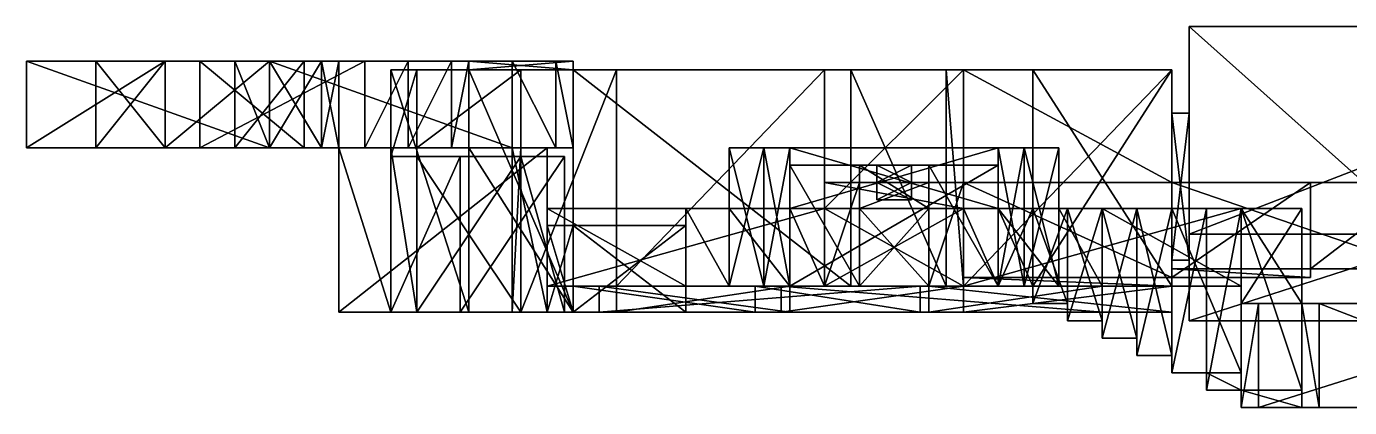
# Model space of a CAD drawing. Extents: x -3808 to 768, y -136 to 264.
# Drawn here: x -3808 to -2588, y -136 to 216 of the extents above; entities that cross this region are included whole.
import ezdxf

# ---------------------------------------------------------------- set-up
doc = ezdxf.new("R2010")
doc.units = 0

msp = doc.modelspace()

# ---------------------------------------------------------------- linework, layer by layer
for points in [[(-2736, 216, -3648), (-2736, 216, -3360), (-2736, -56, -3360)], [(-2736, -56, -3648), (-2736, 216, -3648), (-2736, -56, -3360)], [(-2240, 216, -3648), (-2736, 216, -3648), (-2736, 24, -3648)], [(-2240, 24, -3648), (-2240, 216, -3648), (-2736, 24, -3648)], [(-2736, 216, -3112), (-2432, 216, -3112), (-2432, -56, -3112)], [(-2736, -56, -3112), (-2736, 216, -3112), (-2432, -56, -3112)], [(-2736, 216, -3360), (-2736, 216, -3112), (-2736, 136, -3112)], [(-2736, 136, -3360), (-2736, 216, -3360), (-2736, 136, -3112)], [(-2432, 216, -3112), (-2736, 216, -3112), (-2736, 216, -3648)], [(-2272, 216, -3008), (-2432, 216, -3112), (-2736, 216, -3648)], [(-2240, 216, -3648), (-2272, 216, -3008), (-2736, 216, -3648)], [(-3680, 184, -3392), (-3808, 184, -3264), (-3808, 104, -3264)], [(-3680, 104, -3392), (-3680, 184, -3392), (-3808, 104, -3264)], [(-3808, 184, -3264), (-3584, 184, -2880), (-3584, 104, -2880)], [(-3808, 104, -3264), (-3808, 184, -3264), (-3584, 104, -2880)], [(-3648, 184, -3264), (-3808, 184, -3264), (-3680, 184, -3392)], [(-3584, 184, -2880), (-3808, 184, -3264), (-3648, 184, -3264)], [(-3680, 184, -3904), (-3744, 184, -3808), (-3744, 104, -3808)], [(-3680, 104, -3904), (-3680, 184, -3904), (-3744, 104, -3808)], [(-3744, 184, -3808), (-3680, 184, -3552), (-3680, 104, -3552)], [(-3744, 104, -3808), (-3744, 184, -3808), (-3680, 104, -3552)], [(-3680, 184, -3552), (-3744, 184, -3808), (-3680, 184, -3904)], [(-3584, 184, -3904), (-3680, 184, -3904), (-3680, 104, -3904)], [(-3584, 104, -3904), (-3584, 184, -3904), (-3680, 104, -3904)], [(-3680, 184, -3552), (-3680, 184, -3392), (-3680, 104, -3392)], [(-3680, 104, -3552), (-3680, 184, -3552), (-3680, 104, -3392)], [(-3648, 184, -3264), (-3680, 184, -3392), (-3680, 184, -3904)], [(-3616, 184, -3776), (-3648, 184, -3264), (-3680, 184, -3904)], [(-3584, 184, -3904), (-3616, 184, -3776), (-3680, 184, -3904)], [(-3648, 184, -3264), (-3552, 184, -3392), (-3552, 104, -3392)], [(-3648, 104, -3264), (-3648, 184, -3264), (-3552, 104, -3392)], [(-3496, 184, -3032), (-3648, 184, -3264), (-3648, 104, -3264)], [(-3496, 104, -3032), (-3496, 184, -3032), (-3648, 104, -3264)], [(-3552, 184, -3552), (-3648, 184, -3264), (-3616, 184, -3776)], [(-3552, 184, -3392), (-3648, 184, -3264), (-3552, 184, -3552)], [(-3496, 184, -3032), (-3584, 184, -2880), (-3648, 184, -3264)], [(-3616, 184, -3776), (-3584, 184, -3840), (-3584, 104, -3840)], [(-3616, 104, -3776), (-3616, 184, -3776), (-3584, 104, -3840)], [(-3552, 184, -3552), (-3616, 184, -3776), (-3616, 104, -3776)], [(-3552, 104, -3552), (-3552, 184, -3552), (-3616, 104, -3776)], [(-3584, 184, -3840), (-3616, 184, -3776), (-3584, 184, -3904)], [(-3584, 184, -2880), (-3360, 184, -2880), (-3360, 104, -2880)], [(-3584, 104, -2880), (-3584, 184, -2880), (-3360, 104, -2880)], [(-3584, 184, -3840), (-3536, 184, -3840), (-3536, 104, -3840)], [(-3584, 104, -3840), (-3584, 184, -3840), (-3536, 104, -3840)], [(-3536, 184, -3904), (-3584, 184, -3904), (-3584, 104, -3904)], [(-3536, 104, -3904), (-3536, 184, -3904), (-3584, 104, -3904)], [(-3456, 184, -3032), (-3584, 184, -2880), (-3496, 184, -3032)], [(-3360, 184, -2880), (-3584, 184, -2880), (-3456, 184, -3032)], [(-3536, 184, -3904), (-3584, 184, -3840), (-3584, 184, -3904)], [(-3536, 184, -3840), (-3584, 184, -3840), (-3536, 184, -3904)], [(-3552, 184, -3392), (-3552, 184, -3552), (-3552, 104, -3552)], [(-3552, 104, -3392), (-3552, 184, -3392), (-3552, 104, -3552)], [(-3536, 184, -3840), (-3520, 184, -3840), (-3520, 104, -3840)], [(-3536, 104, -3840), (-3536, 184, -3840), (-3520, 104, -3840)], [(-3520, 184, -3904), (-3536, 184, -3904), (-3536, 104, -3904)], [(-3520, 104, -3904), (-3520, 184, -3904), (-3536, 104, -3904)], [(-3520, 184, -3904), (-3536, 184, -3840), (-3536, 184, -3904)], [(-3520, 184, -3840), (-3536, 184, -3840), (-3520, 184, -3904)], [(-3520, 184, -3904), (-3520, 184, -3840), (-3520, 104, -3840)], [(-3520, 104, -3904), (-3520, 184, -3904), (-3520, 104, -3840)], [(-3520, 184, -3840), (-3520, 184, -3904), (-3520, 104, -3904)], [(-3520, 104, -3840), (-3520, 184, -3840), (-3520, 104, -3904)], [(-3456, 184, -3032), (-3496, 184, -3032), (-3496, 104, -3032)], [(-3456, 104, -3032), (-3456, 184, -3032), (-3496, 104, -3032)], [(-3416, 184, -3152), (-3456, 184, -3032), (-3456, 104, -3032)], [(-3416, 104, -3152), (-3416, 184, -3152), (-3456, 104, -3032)], [(-3400, 184, -3152), (-3456, 184, -3032), (-3416, 184, -3152)], [(-3360, 184, -2880), (-3456, 184, -3032), (-3400, 184, -3152)], [(-3400, 184, -3152), (-3416, 184, -3152), (-3416, 104, -3152)], [(-3400, 104, -3152), (-3400, 184, -3152), (-3416, 104, -3152)], [(-3400, 184, -3152), (-3304, 184, -3040), (-3304, 176, -3040)], [(-3400, 176, -3152), (-3400, 184, -3152), (-3304, 176, -3040)], [(-3304, 184, -3040), (-3400, 184, -3152), (-3400, 176, -3152)], [(-3304, 176, -3040), (-3304, 184, -3040), (-3400, 176, -3152)], [(-3320, 184, -3040), (-3360, 184, -2880), (-3400, 184, -3152)], [(-3304, 184, -3040), (-3320, 184, -3040), (-3400, 184, -3152)], [(-3360, 184, -2880), (-3320, 184, -3040), (-3320, 104, -3040)], [(-3360, 104, -2880), (-3360, 184, -2880), (-3320, 104, -3040)], [(-3320, 184, -3040), (-3304, 184, -3040), (-3304, 104, -3040)], [(-3320, 104, -3040), (-3320, 184, -3040), (-3304, 104, -3040)], [(-3472, 176, -3432), (-3400, 176, -3152), (-3400, -48, -3152)], [(-3472, -48, -3432), (-3472, 176, -3432), (-3400, -48, -3152)], [(-3448, 176, -3520), (-3472, 176, -3432), (-3472, 96, -3432)], [(-3448, 96, -3520), (-3448, 176, -3520), (-3472, 96, -3432)], [(-3400, 176, -3152), (-3472, 176, -3432), (-3408, 176, -3432)], [(-3408, 176, -3432), (-3472, 176, -3432), (-3448, 176, -3520)], [(-3352, 176, -3568), (-3448, 176, -3520), (-3448, 104, -3520)], [(-3352, 104, -3568), (-3352, 176, -3568), (-3448, 104, -3520)], [(-3352, 176, -3568), (-3408, 176, -3432), (-3448, 176, -3520)], [(-3312, 176, -3496), (-3400, 176, -3152), (-3408, 176, -3432)], [(-3312, 176, -3496), (-3408, 176, -3432), (-3352, 176, -3568)], [(-3400, 176, -3152), (-3304, 176, -3040), (-3304, -48, -3040)], [(-3400, -48, -3152), (-3400, 176, -3152), (-3304, -48, -3040)], [(-3304, 176, -3040), (-3400, 176, -3152), (-3312, 176, -3496)], [(-3264, 176, -3616), (-3352, 176, -3568), (-3352, -48, -3568)], [(-3264, -48, -3616), (-3264, 176, -3616), (-3352, -48, -3568)], [(-3264, 176, -3616), (-3312, 176, -3496), (-3352, 176, -3568)], [(-3280, 176, -3320), (-3304, 176, -3040), (-3312, 176, -3496)], [(-3264, 176, -3616), (-3280, 176, -3320), (-3312, 176, -3496)], [(-3304, 176, -3040), (-3048, 176, -2944), (-3048, -24, -2944)], [(-3304, -24, -3040), (-3304, 176, -3040), (-3048, -24, -2944)], [(-3048, 176, -2944), (-3304, 176, -3040), (-3136, 176, -3072)], [(-3136, 176, -3072), (-3304, 176, -3040), (-3280, 176, -3320)], [(-3104, 176, -3552), (-3112, 176, -3360), (-3280, 176, -3320)], [(-2984, 176, -3200), (-3280, 176, -3320), (-3112, 176, -3360)], [(-3104, 176, -3552), (-3280, 176, -3320), (-3264, 176, -3616)], [(-2984, 176, -3200), (-3136, 176, -3072), (-3280, 176, -3320)], [(-3072, 176, -3648), (-3264, 176, -3616), (-3264, -24, -3616)], [(-3072, -24, -3648), (-3072, 176, -3648), (-3264, -24, -3616)], [(-3072, 176, -3648), (-3104, 176, -3552), (-3264, 176, -3616)], [(-2984, 176, -3200), (-3048, 176, -2944), (-3136, 176, -3072)], [(-3072, 176, -3648), (-3112, 176, -3360), (-3104, 176, -3552)], [(-2944, 176, -3536), (-3112, 176, -3360), (-3072, 176, -3648)], [(-2816, 176, -3232), (-2984, 176, -3200), (-3112, 176, -3360)], [(-2816, 176, -3232), (-3112, 176, -3360), (-2944, 176, -3536)], [(-3072, 176, -4000), (-3072, 176, -3648), (-3072, -24, -3648)], [(-3072, -24, -4000), (-3072, 176, -4000), (-3072, -24, -3648)], [(-2944, 176, -4000), (-3072, 176, -4000), (-3072, 48, -4000)], [(-2944, 48, -4000), (-2944, 176, -4000), (-3072, 48, -4000)], [(-2944, 176, -4000), (-3072, 176, -3648), (-3072, 176, -4000)], [(-2944, 176, -3904), (-3072, 176, -3648), (-2944, 176, -4000)], [(-2944, 176, -3776), (-3072, 176, -3648), (-2944, 176, -3904)], [(-2944, 176, -3648), (-3072, 176, -3648), (-2944, 176, -3776)], [(-2944, 176, -3536), (-3072, 176, -3648), (-2944, 176, -3648)], [(-3048, 176, -2944), (-3048, 176, -2880), (-3048, -24, -2880)], [(-3048, -24, -2944), (-3048, 176, -2944), (-3048, -24, -2880)], [(-3048, 176, -2880), (-2960, 176, -2656), (-2960, -24, -2656)], [(-3048, -24, -2880), (-3048, 176, -2880), (-2960, -24, -2656)], [(-2944, 176, -2656), (-2960, 176, -2656), (-3048, 176, -2880)], [(-2880, 176, -2912), (-2944, 176, -2656), (-3048, 176, -2880)], [(-2752, 176, -3048), (-2880, 176, -2912), (-3048, 176, -2880)], [(-2984, 176, -3200), (-3048, 176, -2880), (-3048, 176, -2944)], [(-2976, 176, -3072), (-3048, 176, -2880), (-2984, 176, -3200)], [(-2752, 176, -3048), (-3048, 176, -2880), (-2976, 176, -3072)], [(-2816, 176, -3232), (-2976, 176, -3072), (-2984, 176, -3200)], [(-2752, 176, -3112), (-2976, 176, -3072), (-2816, 176, -3232)], [(-2752, 176, -3048), (-2976, 176, -3072), (-2752, 176, -3112)], [(-2960, 176, -2656), (-2944, 176, -2656), (-2944, -24, -2656)], [(-2960, -24, -2656), (-2960, 176, -2656), (-2944, -24, -2656)], [(-2944, 176, -2656), (-2752, 176, -2784), (-2752, 72, -2784)], [(-2944, 72, -2656), (-2944, 176, -2656), (-2752, 72, -2784)], [(-2752, 176, -3584), (-2944, 176, -3648), (-2944, -24, -3648)], [(-2752, -24, -3584), (-2752, 176, -3584), (-2944, -24, -3648)], [(-2944, 176, -3648), (-2944, 176, -3776), (-2944, -24, -3776)], [(-2944, -24, -3648), (-2944, 176, -3648), (-2944, -24, -3776)], [(-2944, 176, -3904), (-2944, 176, -4000), (-2944, -24, -4000)], [(-2944, -24, -3904), (-2944, 176, -3904), (-2944, -24, -4000)], [(-2944, 176, -3776), (-2944, 176, -3904), (-2944, -24, -3904)], [(-2944, -24, -3776), (-2944, 176, -3776), (-2944, -24, -3904)], [(-2880, 176, -2880), (-2944, 176, -2656), (-2880, 176, -2912)], [(-2752, 176, -2800), (-2944, 176, -2656), (-2880, 176, -2880)], [(-2752, 176, -2784), (-2944, 176, -2656), (-2752, 176, -2800)], [(-2752, 176, -3360), (-2944, 176, -3536), (-2752, 176, -3584)], [(-2752, 176, -3360), (-2816, 176, -3232), (-2944, 176, -3536)], [(-2752, 176, -3584), (-2944, 176, -3536), (-2944, 176, -3648)], [(-2880, 176, -2880), (-2880, 176, -2912), (-2880, -24, -2912)], [(-2880, -24, -2880), (-2880, 176, -2880), (-2880, -24, -2912)], [(-2752, 176, -2800), (-2880, 176, -2880), (-2880, -24, -2880)], [(-2752, -24, -2800), (-2752, 176, -2800), (-2880, -24, -2880)], [(-2880, 176, -2912), (-2752, 176, -2912), (-2752, -24, -2912)], [(-2880, -24, -2912), (-2880, 176, -2912), (-2752, -24, -2912)], [(-2752, 176, -2912), (-2880, 176, -2912), (-2752, 176, -3048)], [(-2752, 176, -3112), (-2816, 176, -3232), (-2752, 176, -3360)], [(-2752, 176, -2784), (-2752, 176, -2800), (-2752, -24, -2800)], [(-2752, -24, -2784), (-2752, 176, -2784), (-2752, -24, -2800)], [(-2752, 176, -2912), (-2752, 176, -3048), (-2752, -24, -3048)], [(-2752, -24, -2912), (-2752, 176, -2912), (-2752, -24, -3048)], [(-2752, 176, -3360), (-2752, 176, -3584), (-2752, -48, -3584)], [(-2752, -48, -3360), (-2752, 176, -3360), (-2752, -48, -3584)], [(-2752, 176, -3112), (-2752, 176, -3360), (-2752, 136, -3360)], [(-2752, 136, -3112), (-2752, 176, -3112), (-2752, 136, -3360)], [(-2752, 176, -3048), (-2752, 176, -3112), (-2752, -48, -3112)], [(-2752, -48, -3048), (-2752, 176, -3048), (-2752, -48, -3112)], [(-2736, 136, -3360), (-2752, 136, -3360), (-2752, 0, -3360)], [(-2736, 0, -3360), (-2736, 136, -3360), (-2752, 0, -3360)], [(-2752, 136, -3112), (-2736, 136, -3112), (-2736, 0, -3112)], [(-2752, 0, -3112), (-2752, 136, -3112), (-2736, 0, -3112)], [(-2736, 136, -3360), (-2752, 136, -3112), (-2752, 136, -3360)], [(-2736, 136, -3112), (-2752, 136, -3112), (-2736, 136, -3360)], [(-3648, 104, -3264), (-3808, 104, -3264), (-3680, 104, -3392)], [(-3584, 104, -2880), (-3808, 104, -3264), (-3648, 104, -3264)], [(-3680, 104, -3552), (-3744, 104, -3808), (-3680, 104, -3904)], [(-3648, 104, -3264), (-3680, 104, -3392), (-3680, 104, -3904)], [(-3616, 104, -3776), (-3648, 104, -3264), (-3680, 104, -3904)], [(-3584, 104, -3904), (-3616, 104, -3776), (-3680, 104, -3904)], [(-3552, 104, -3552), (-3648, 104, -3264), (-3616, 104, -3776)], [(-3552, 104, -3392), (-3648, 104, -3264), (-3552, 104, -3552)], [(-3496, 104, -3032), (-3584, 104, -2880), (-3648, 104, -3264)], [(-3584, 104, -3840), (-3616, 104, -3776), (-3584, 104, -3904)], [(-3456, 104, -3032), (-3584, 104, -2880), (-3496, 104, -3032)], [(-3360, 104, -2880), (-3584, 104, -2880), (-3456, 104, -3032)], [(-3536, 104, -3904), (-3584, 104, -3840), (-3584, 104, -3904)], [(-3536, 104, -3840), (-3584, 104, -3840), (-3536, 104, -3904)], [(-3520, 104, -3904), (-3536, 104, -3840), (-3536, 104, -3904)], [(-3520, 104, -3840), (-3536, 104, -3840), (-3520, 104, -3904)], [(-3328, 104, -3968), (-3520, 104, -3904), (-3520, -48, -3904)], [(-3328, -48, -3968), (-3328, 104, -3968), (-3520, -48, -3904)], [(-3520, 104, -3584), (-3472, 104, -3520), (-3472, -48, -3520)], [(-3520, -48, -3584), (-3520, 104, -3584), (-3472, -48, -3520)], [(-3520, 104, -3840), (-3520, 104, -3584), (-3520, -48, -3584)], [(-3520, -48, -3840), (-3520, 104, -3840), (-3520, -48, -3584)], [(-3520, 104, -3904), (-3520, 104, -3840), (-3520, -48, -3840)], [(-3520, -48, -3904), (-3520, 104, -3904), (-3520, -48, -3840)], [(-3472, 104, -3520), (-3520, 104, -3584), (-3520, 104, -3904)], [(-3448, 104, -3520), (-3472, 104, -3520), (-3520, 104, -3904)], [(-3360, 104, -3648), (-3448, 104, -3520), (-3520, 104, -3904)], [(-3328, 104, -3968), (-3360, 104, -3648), (-3520, 104, -3904)], [(-3472, 104, -3520), (-3448, 104, -3520), (-3448, -48, -3520)], [(-3472, -48, -3520), (-3472, 104, -3520), (-3448, -48, -3520)], [(-3400, 104, -3152), (-3456, 104, -3032), (-3416, 104, -3152)], [(-3360, 104, -2880), (-3456, 104, -3032), (-3400, 104, -3152)], [(-3352, 104, -3592), (-3448, 104, -3520), (-3360, 104, -3648)], [(-3352, 104, -3568), (-3448, 104, -3520), (-3352, 104, -3592)], [(-3400, 104, -3152), (-3304, 104, -3040), (-3304, -48, -3040)], [(-3400, -48, -3152), (-3400, 104, -3152), (-3304, -48, -3040)], [(-3320, 104, -3040), (-3360, 104, -2880), (-3400, 104, -3152)], [(-3304, 104, -3040), (-3320, 104, -3040), (-3400, 104, -3152)], [(-3360, 104, -3648), (-3328, 104, -3744), (-3328, -48, -3744)], [(-3360, -48, -3648), (-3360, 104, -3648), (-3328, -48, -3744)], [(-3352, 104, -3592), (-3360, 104, -3648), (-3360, -48, -3648)], [(-3352, -48, -3592), (-3352, 104, -3592), (-3360, -48, -3648)], [(-3328, 104, -3744), (-3360, 104, -3648), (-3328, 104, -3968)], [(-3352, 104, -3568), (-3352, 104, -3592), (-3352, -48, -3592)], [(-3352, -48, -3568), (-3352, 104, -3568), (-3352, -48, -3592)], [(-3328, 104, -3744), (-3328, 104, -3968), (-3328, 32, -3968)], [(-3328, 32, -3744), (-3328, 104, -3744), (-3328, 32, -3968)], [(-3128, 104, -4352), (-3160, 104, -4352), (-3160, -24, -4352)], [(-3128, -24, -4352), (-3128, 104, -4352), (-3160, -24, -4352)], [(-3160, 104, -4160), (-3128, 104, -4160), (-3128, -24, -4160)], [(-3160, -24, -4160), (-3160, 104, -4160), (-3128, -24, -4160)], [(-3160, 104, -4352), (-3160, 104, -4160), (-3160, 48, -4160)], [(-3160, 48, -4352), (-3160, 104, -4352), (-3160, 48, -4160)], [(-3128, 104, -4352), (-3160, 104, -4160), (-3160, 104, -4352)], [(-3128, 104, -4160), (-3160, 104, -4160), (-3128, 104, -4352)], [(-3104, 104, -4352), (-3128, 104, -4352), (-3128, -24, -4352)], [(-3104, -24, -4352), (-3104, 104, -4352), (-3128, -24, -4352)], [(-3128, 104, -4160), (-3104, 104, -4160), (-3104, -24, -4160)], [(-3128, -24, -4160), (-3128, 104, -4160), (-3104, -24, -4160)], [(-3128, 104, -4320), (-3128, 104, -4352), (-3128, -24, -4352)], [(-3128, -24, -4320), (-3128, 104, -4320), (-3128, -24, -4352)], [(-3128, 104, -4192), (-3128, 104, -4160), (-3128, -24, -4160)], [(-3128, -24, -4192), (-3128, 104, -4192), (-3128, -24, -4160)], [(-3128, 104, -4352), (-3128, 104, -4320), (-3128, -24, -4320)], [(-3128, -24, -4352), (-3128, 104, -4352), (-3128, -24, -4320)], [(-3128, 104, -4160), (-3128, 104, -4192), (-3128, -24, -4192)], [(-3128, -24, -4160), (-3128, 104, -4160), (-3128, -24, -4192)], [(-3128, 104, -4320), (-3128, 104, -4192), (-3128, -24, -4192)], [(-3128, -24, -4320), (-3128, 104, -4320), (-3128, -24, -4192)], [(-3128, 104, -4192), (-3128, 104, -4320), (-3128, -24, -4320)], [(-3128, -24, -4192), (-3128, 104, -4192), (-3128, -24, -4320)], [(-3104, 104, -4352), (-3128, 104, -4160), (-3128, 104, -4352)], [(-3104, 104, -4160), (-3128, 104, -4160), (-3104, 104, -4352)], [(-3104, 104, -4160), (-2912, 104, -4160), (-2912, 48, -4160)], [(-3104, 48, -4160), (-3104, 104, -4160), (-2912, 48, -4160)], [(-2912, 104, -4352), (-3104, 104, -4352), (-3104, 48, -4352)], [(-2912, 48, -4352), (-2912, 104, -4352), (-3104, 48, -4352)], [(-2912, 104, -4352), (-3104, 104, -4160), (-3104, 104, -4352)], [(-2912, 104, -4160), (-3104, 104, -4160), (-2912, 104, -4352)], [(-2912, 104, -4160), (-2888, 104, -4160), (-2888, -24, -4160)], [(-2912, -24, -4160), (-2912, 104, -4160), (-2888, -24, -4160)], [(-2888, 104, -4352), (-2912, 104, -4352), (-2912, -24, -4352)], [(-2888, -24, -4352), (-2888, 104, -4352), (-2912, -24, -4352)], [(-2888, 104, -4352), (-2912, 104, -4160), (-2912, 104, -4352)], [(-2888, 104, -4160), (-2912, 104, -4160), (-2888, 104, -4352)], [(-2888, 104, -4160), (-2856, 104, -4160), (-2856, -24, -4160)], [(-2888, -24, -4160), (-2888, 104, -4160), (-2856, -24, -4160)], [(-2856, 104, -4352), (-2888, 104, -4352), (-2888, -24, -4352)], [(-2856, -24, -4352), (-2856, 104, -4352), (-2888, -24, -4352)], [(-2888, 104, -4320), (-2888, 104, -4352), (-2888, -24, -4352)], [(-2888, -24, -4320), (-2888, 104, -4320), (-2888, -24, -4352)], [(-2888, 104, -4192), (-2888, 104, -4160), (-2888, -24, -4160)], [(-2888, -24, -4192), (-2888, 104, -4192), (-2888, -24, -4160)], [(-2888, 104, -4352), (-2888, 104, -4320), (-2888, -24, -4320)], [(-2888, -24, -4352), (-2888, 104, -4352), (-2888, -24, -4320)], [(-2888, 104, -4160), (-2888, 104, -4192), (-2888, -24, -4192)], [(-2888, -24, -4160), (-2888, 104, -4160), (-2888, -24, -4192)], [(-2888, 104, -4192), (-2888, 104, -4320), (-2888, -24, -4320)], [(-2888, -24, -4192), (-2888, 104, -4192), (-2888, -24, -4320)], [(-2888, 104, -4320), (-2888, 104, -4192), (-2888, -24, -4192)], [(-2888, -24, -4320), (-2888, 104, -4320), (-2888, -24, -4192)], [(-2856, 104, -4352), (-2888, 104, -4160), (-2888, 104, -4352)], [(-2856, 104, -4160), (-2888, 104, -4160), (-2856, 104, -4352)], [(-2856, 104, -4160), (-2856, 104, -4352), (-2856, 48, -4352)], [(-2856, 48, -4160), (-2856, 104, -4160), (-2856, 48, -4352)], [(-3408, 96, -3432), (-3472, 96, -3432), (-3472, -48, -3432)], [(-3408, -48, -3432), (-3408, 96, -3432), (-3472, -48, -3432)], [(-3408, 96, -3432), (-3472, 96, -3432), (-3448, 96, -3520)], [(-3352, 96, -3568), (-3448, 96, -3520), (-3448, -48, -3520)], [(-3352, -48, -3568), (-3352, 96, -3568), (-3448, -48, -3520)], [(-3448, 96, -3520), (-3352, 96, -3568), (-3352, -48, -3568)], [(-3448, -48, -3520), (-3448, 96, -3520), (-3352, -48, -3568)], [(-3352, 96, -3568), (-3408, 96, -3432), (-3448, 96, -3520)], [(-3312, 96, -3496), (-3408, 96, -3432), (-3408, -48, -3432)], [(-3312, -48, -3496), (-3312, 96, -3496), (-3408, -48, -3432)], [(-3312, 96, -3496), (-3408, 96, -3432), (-3352, 96, -3568)], [(-3352, 96, -3568), (-3312, 96, -3496), (-3312, -48, -3496)], [(-3352, -48, -3568), (-3352, 96, -3568), (-3312, -48, -3496)], [(-3104, 88, -4672), (-3040, 88, -4672), (-3040, -24, -4672)], [(-3104, -24, -4672), (-3104, 88, -4672), (-3040, -24, -4672)], [(-3104, 88, -4864), (-3104, 88, -4672), (-3104, -24, -4672)], [(-3104, -24, -4864), (-3104, 88, -4864), (-3104, -24, -4672)], [(-2912, 88, -4864), (-3104, 88, -4864), (-3104, -24, -4864)], [(-2912, -24, -4864), (-2912, 88, -4864), (-3104, -24, -4864)], [(-3040, 88, -4672), (-3104, 88, -4672), (-3104, 88, -4864)], [(-2976, 88, -4672), (-3040, 88, -4672), (-3104, 88, -4864)], [(-2912, 88, -4864), (-2976, 88, -4672), (-3104, 88, -4864)], [(-3040, 88, -4672), (-2976, 88, -4672), (-2976, 48, -4672)], [(-3040, 48, -4672), (-3040, 88, -4672), (-2976, 48, -4672)], [(-2992, 88, -4840), (-3024, 88, -4840), (-3024, 72, -4840)], [(-2992, 72, -4840), (-2992, 88, -4840), (-3024, 72, -4840)], [(-3024, 88, -4848), (-2992, 88, -4848), (-2992, 72, -4848)], [(-3024, 72, -4848), (-3024, 88, -4848), (-2992, 72, -4848)], [(-3024, 88, -4840), (-3024, 88, -4848), (-3024, 72, -4848)], [(-3024, 72, -4840), (-3024, 88, -4840), (-3024, 72, -4848)], [(-2992, 88, -4848), (-2992, 88, -4840), (-2992, 72, -4840)], [(-2992, 72, -4848), (-2992, 88, -4848), (-2992, 72, -4840)], [(-2976, 88, -4672), (-2912, 88, -4672), (-2912, -24, -4672)], [(-2976, -24, -4672), (-2976, 88, -4672), (-2912, -24, -4672)], [(-2912, 88, -4800), (-2976, 88, -4672), (-2912, 88, -4864)], [(-2912, 88, -4736), (-2976, 88, -4672), (-2912, 88, -4800)], [(-2912, 88, -4672), (-2976, 88, -4672), (-2912, 88, -4736)], [(-2912, 88, -4800), (-2912, 88, -4864), (-2912, -24, -4864)], [(-2912, -24, -4800), (-2912, 88, -4800), (-2912, -24, -4864)], [(-2912, 88, -4672), (-2912, 88, -4736), (-2912, -24, -4736)], [(-2912, -24, -4672), (-2912, 88, -4672), (-2912, -24, -4736)], [(-2912, 88, -4736), (-2912, 88, -4800), (-2912, -24, -4800)], [(-2912, -24, -4736), (-2912, 88, -4736), (-2912, -24, -4800)], [(-3072, 72, -4608), (-3072, 72, -4544), (-3072, -24, -4544)], [(-3072, -24, -4608), (-3072, 72, -4608), (-3072, -24, -4544)], [(-3072, 72, -4544), (-2944, 72, -4544), (-2944, 48, -4544)], [(-3072, 48, -4544), (-3072, 72, -4544), (-2944, 48, -4544)], [(-3040, 72, -4608), (-3072, 72, -4608), (-3072, -24, -4608)], [(-3040, -24, -4608), (-3040, 72, -4608), (-3072, -24, -4608)], [(-3040, 72, -4608), (-3072, 72, -4544), (-3072, 72, -4608)], [(-2976, 72, -4608), (-3072, 72, -4544), (-3040, 72, -4608)], [(-2944, 72, -4608), (-3072, 72, -4544), (-2976, 72, -4608)], [(-2944, 72, -4544), (-3072, 72, -4544), (-2944, 72, -4608)], [(-2976, 72, -4608), (-3040, 72, -4608), (-3040, 48, -4608)], [(-2976, 48, -4608), (-2976, 72, -4608), (-3040, 48, -4608)], [(-2992, 72, -4592), (-3024, 72, -4592), (-3024, 56, -4592)], [(-2992, 56, -4592), (-2992, 72, -4592), (-3024, 56, -4592)], [(-3024, 72, -4600), (-2992, 72, -4600), (-2992, 56, -4600)], [(-3024, 56, -4600), (-3024, 72, -4600), (-2992, 56, -4600)], [(-3024, 72, -4592), (-3024, 72, -4600), (-3024, 56, -4600)], [(-3024, 56, -4592), (-3024, 72, -4592), (-3024, 56, -4600)], [(-2992, 72, -4848), (-3024, 72, -4840), (-3024, 72, -4848)], [(-2992, 72, -4840), (-3024, 72, -4840), (-2992, 72, -4848)], [(-2992, 72, -4600), (-2992, 72, -4592), (-2992, 56, -4592)], [(-2992, 56, -4600), (-2992, 72, -4600), (-2992, 56, -4592)], [(-2944, 72, -4608), (-2976, 72, -4608), (-2976, -24, -4608)], [(-2944, -24, -4608), (-2944, 72, -4608), (-2976, -24, -4608)], [(-2944, 72, -4544), (-2944, 72, -4608), (-2944, -24, -4608)], [(-2944, -24, -4544), (-2944, 72, -4544), (-2944, -24, -4608)], [(-2944, 72, -2656), (-2752, 72, -2560), (-2752, -16, -2560)], [(-2944, -16, -2656), (-2944, 72, -2656), (-2752, -16, -2560)], [(-2752, 72, -2560), (-2944, 72, -2656), (-2752, 72, -2784)], [(-2624, 72, -2784), (-2752, 72, -2784), (-2752, -16, -2784)], [(-2624, -16, -2784), (-2624, 72, -2784), (-2752, -16, -2784)], [(-2752, 72, -2560), (-2520, 72, -2560), (-2520, -8, -2560)], [(-2752, -8, -2560), (-2752, 72, -2560), (-2520, -8, -2560)], [(-2624, 72, -2784), (-2752, 72, -2560), (-2752, 72, -2784)], [(-2520, 72, -2688), (-2752, 72, -2560), (-2624, 72, -2784)], [(-2520, 72, -2560), (-2752, 72, -2560), (-2520, 72, -2688)], [(-2520, 72, -2688), (-2624, 72, -2784), (-2624, -8, -2784)], [(-2520, -8, -2688), (-2520, 72, -2688), (-2624, -8, -2784)], [(-2992, 56, -4600), (-3024, 56, -4592), (-3024, 56, -4600)], [(-2992, 56, -4592), (-3024, 56, -4592), (-2992, 56, -4600)], [(-3328, 48, -4128), (-3200, 48, -4128), (-3200, -24, -4128)], [(-3328, -24, -4128), (-3328, 48, -4128), (-3200, -24, -4128)], [(-3072, 48, -4544), (-3328, 48, -4544), (-3328, -24, -4544)], [(-3072, -24, -4544), (-3072, 48, -4544), (-3328, -24, -4544)], [(-3328, 48, -4544), (-3328, 48, -4128), (-3328, -24, -4128)], [(-3328, -24, -4544), (-3328, 48, -4544), (-3328, -24, -4128)], [(-3200, 48, -4128), (-3328, 48, -4128), (-3328, 48, -4544)], [(-3160, 48, -4384), (-3200, 48, -4128), (-3328, 48, -4544)], [(-3104, 48, -4384), (-3160, 48, -4384), (-3328, 48, -4544)], [(-3072, 48, -4544), (-3104, 48, -4384), (-3328, 48, -4544)], [(-3200, 48, -4128), (-3160, 48, -4160), (-3160, -24, -4160)], [(-3200, -24, -4128), (-3200, 48, -4128), (-3160, -24, -4160)], [(-3160, 48, -4352), (-3200, 48, -4128), (-3160, 48, -4384)], [(-3160, 48, -4160), (-3200, 48, -4128), (-3160, 48, -4352)], [(-3160, 48, -4384), (-3104, 48, -4384), (-3104, -24, -4384)], [(-3160, -24, -4384), (-3160, 48, -4384), (-3104, -24, -4384)], [(-3160, 48, -4352), (-3160, 48, -4384), (-3160, -24, -4384)], [(-3160, -24, -4352), (-3160, 48, -4352), (-3160, -24, -4384)], [(-3104, 48, -4160), (-3104, 48, -4128), (-3104, -24, -4128)], [(-3104, -24, -4160), (-3104, 48, -4160), (-3104, -24, -4128)], [(-3104, 48, -4384), (-3104, 48, -4352), (-3104, -24, -4352)], [(-3104, -24, -4384), (-3104, 48, -4384), (-3104, -24, -4352)], [(-3104, 48, -4128), (-3072, 48, -4032), (-3072, -24, -4032)], [(-3104, -24, -4128), (-3104, 48, -4128), (-3072, -24, -4032)], [(-3072, 48, -4544), (-3104, 48, -4352), (-3104, 48, -4384)], [(-2944, 48, -4544), (-3104, 48, -4352), (-3072, 48, -4544)], [(-2912, 48, -4384), (-3104, 48, -4352), (-2944, 48, -4544)], [(-2912, 48, -4352), (-3104, 48, -4352), (-2912, 48, -4384)], [(-3072, 48, -4032), (-3104, 48, -4128), (-3104, 48, -4160)], [(-2944, 48, -4032), (-3072, 48, -4032), (-3104, 48, -4160)], [(-2912, 48, -4160), (-2944, 48, -4032), (-3104, 48, -4160)], [(-3072, 48, -4016), (-3072, 48, -4000), (-3072, -24, -4000)], [(-3072, -24, -4016), (-3072, 48, -4016), (-3072, -24, -4000)], [(-2944, 48, -4016), (-3072, 48, -4016), (-3072, -24, -4016)], [(-2944, -24, -4016), (-2944, 48, -4016), (-3072, -24, -4016)], [(-3072, 48, -4032), (-2944, 48, -4032), (-2944, -24, -4032)], [(-3072, -24, -4032), (-3072, 48, -4032), (-2944, -24, -4032)], [(-2944, 48, -4016), (-3072, 48, -4000), (-3072, 48, -4016)], [(-2944, 48, -4000), (-3072, 48, -4000), (-2944, 48, -4016)], [(-3040, 48, -4632), (-3040, 48, -4608), (-3040, -24, -4608)], [(-3040, -24, -4632), (-3040, 48, -4632), (-3040, -24, -4608)], [(-3040, 48, -4672), (-3040, 48, -4648), (-3040, -24, -4648)], [(-3040, -24, -4672), (-3040, 48, -4672), (-3040, -24, -4648)], [(-3040, 48, -4648), (-2976, 48, -4648), (-2976, -24, -4648)], [(-3040, -24, -4648), (-3040, 48, -4648), (-2976, -24, -4648)], [(-2976, 48, -4632), (-3040, 48, -4632), (-3040, -24, -4632)], [(-2976, -24, -4632), (-2976, 48, -4632), (-3040, -24, -4632)], [(-2976, 48, -4632), (-3040, 48, -4608), (-3040, 48, -4632)], [(-2976, 48, -4608), (-3040, 48, -4608), (-2976, 48, -4632)], [(-2976, 48, -4672), (-3040, 48, -4648), (-3040, 48, -4672)], [(-2976, 48, -4648), (-3040, 48, -4648), (-2976, 48, -4672)], [(-2976, 48, -4608), (-2976, 48, -4632), (-2976, -24, -4632)], [(-2976, -24, -4608), (-2976, 48, -4608), (-2976, -24, -4632)], [(-2976, 48, -4648), (-2976, 48, -4672), (-2976, -24, -4672)], [(-2976, -24, -4648), (-2976, 48, -4648), (-2976, -24, -4672)], [(-2688, 48, -4544), (-2944, 48, -4544), (-2944, -24, -4544)], [(-2688, -24, -4544), (-2688, 48, -4544), (-2944, -24, -4544)], [(-2944, 48, -4000), (-2944, 48, -4016), (-2944, -24, -4016)], [(-2944, -24, -4000), (-2944, 48, -4000), (-2944, -24, -4016)], [(-2944, 48, -4032), (-2912, 48, -4128), (-2912, -24, -4128)], [(-2944, -24, -4032), (-2944, 48, -4032), (-2912, -24, -4128)], [(-2856, 48, -4384), (-2912, 48, -4384), (-2944, 48, -4544)], [(-2688, 48, -4544), (-2856, 48, -4384), (-2944, 48, -4544)], [(-2912, 48, -4128), (-2944, 48, -4032), (-2912, 48, -4160)], [(-2912, 48, -3776), (-2880, 48, -3776), (-2880, -24, -3776)], [(-2912, -24, -3776), (-2912, 48, -3776), (-2880, -24, -3776)], [(-2880, 48, -3904), (-2912, 48, -3904), (-2912, -24, -3904)], [(-2880, -24, -3904), (-2880, 48, -3904), (-2912, -24, -3904)], [(-2912, 48, -4128), (-2912, 48, -4160), (-2912, -24, -4160)], [(-2912, -24, -4128), (-2912, 48, -4128), (-2912, -24, -4160)], [(-2912, 48, -4384), (-2856, 48, -4384), (-2856, -24, -4384)], [(-2912, -24, -4384), (-2912, 48, -4384), (-2856, -24, -4384)], [(-2912, 48, -4352), (-2912, 48, -4384), (-2912, -24, -4384)], [(-2912, -24, -4352), (-2912, 48, -4352), (-2912, -24, -4384)], [(-2912, 48, -3904), (-2912, 48, -3776), (-2912, -24, -3776)], [(-2912, -24, -3904), (-2912, 48, -3904), (-2912, -24, -3776)], [(-2880, 48, -3904), (-2912, 48, -3776), (-2912, 48, -3904)], [(-2880, 48, -3776), (-2912, 48, -3776), (-2880, 48, -3904)], [(-2880, 48, -3776), (-2848, 48, -3776), (-2848, -40, -3776)], [(-2880, -40, -3776), (-2880, 48, -3776), (-2848, -40, -3776)], [(-2848, 48, -3904), (-2880, 48, -3904), (-2880, -40, -3904)], [(-2848, -40, -3904), (-2848, 48, -3904), (-2880, -40, -3904)], [(-2848, 48, -3904), (-2880, 48, -3776), (-2880, 48, -3904)], [(-2848, 48, -3776), (-2880, 48, -3776), (-2848, 48, -3904)], [(-2856, 48, -4160), (-2816, 48, -4128), (-2816, -24, -4128)], [(-2856, -24, -4160), (-2856, 48, -4160), (-2816, -24, -4128)], [(-2856, 48, -4384), (-2856, 48, -4352), (-2856, -24, -4352)], [(-2856, -24, -4384), (-2856, 48, -4384), (-2856, -24, -4352)], [(-2816, 48, -4128), (-2856, 48, -4160), (-2856, 48, -4384)], [(-2688, 48, -4544), (-2816, 48, -4128), (-2856, 48, -4384)], [(-2848, 48, -3776), (-2816, 48, -3776), (-2816, -56, -3776)], [(-2848, -56, -3776), (-2848, 48, -3776), (-2816, -56, -3776)], [(-2816, 48, -3904), (-2848, 48, -3904), (-2848, -56, -3904)], [(-2816, -56, -3904), (-2816, 48, -3904), (-2848, -56, -3904)], [(-2816, 48, -3904), (-2848, 48, -3776), (-2848, 48, -3904)], [(-2816, 48, -3776), (-2848, 48, -3776), (-2816, 48, -3904)], [(-2816, 48, -3776), (-2784, 48, -3776), (-2784, -72, -3776)], [(-2816, -72, -3776), (-2816, 48, -3776), (-2784, -72, -3776)], [(-2784, 48, -3904), (-2816, 48, -3904), (-2816, -72, -3904)], [(-2784, -72, -3904), (-2784, 48, -3904), (-2816, -72, -3904)], [(-2816, 48, -4128), (-2688, 48, -4128), (-2688, -24, -4128)], [(-2816, -24, -4128), (-2816, 48, -4128), (-2688, -24, -4128)], [(-2688, 48, -4128), (-2816, 48, -4128), (-2688, 48, -4544)], [(-2784, 48, -3904), (-2816, 48, -3776), (-2816, 48, -3904)], [(-2784, 48, -3776), (-2816, 48, -3776), (-2784, 48, -3904)], [(-2784, 48, -3776), (-2752, 48, -3776), (-2752, -88, -3776)], [(-2784, -88, -3776), (-2784, 48, -3776), (-2752, -88, -3776)], [(-2752, 48, -3904), (-2784, 48, -3904), (-2784, -88, -3904)], [(-2752, -88, -3904), (-2752, 48, -3904), (-2784, -88, -3904)], [(-2752, 48, -3904), (-2784, 48, -3776), (-2784, 48, -3904)], [(-2752, 48, -3776), (-2784, 48, -3776), (-2752, 48, -3904)], [(-2752, 48, -3776), (-2688, 48, -3776), (-2688, -104, -3776)], [(-2752, -104, -3776), (-2752, 48, -3776), (-2688, -104, -3776)], [(-2720, 48, -3904), (-2752, 48, -3904), (-2752, -104, -3904)], [(-2720, -104, -3904), (-2720, 48, -3904), (-2752, -104, -3904)], [(-2720, 48, -3904), (-2752, 48, -3776), (-2752, 48, -3904)], [(-2688, 48, -3776), (-2752, 48, -3776), (-2720, 48, -3904)], [(-2688, 48, -3920), (-2720, 48, -3904), (-2720, -120, -3904)], [(-2688, -120, -3920), (-2688, 48, -3920), (-2720, -120, -3904)], [(-2688, 48, -3776), (-2720, 48, -3904), (-2688, 48, -3920)], [(-2688, 48, -3920), (-2632, 48, -3792), (-2632, -40, -3792)], [(-2688, -40, -3920), (-2688, 48, -3920), (-2632, -40, -3792)], [(-2632, 48, -3792), (-2688, 48, -3920), (-2688, -40, -3920)], [(-2632, -40, -3792), (-2632, 48, -3792), (-2688, -40, -3920)], [(-2688, 48, -3776), (-2632, 48, -3792), (-2632, -120, -3792)], [(-2688, -120, -3776), (-2688, 48, -3776), (-2632, -120, -3792)], [(-2688, 48, -4128), (-2688, 48, -4544), (-2688, -24, -4544)], [(-2688, -24, -4128), (-2688, 48, -4128), (-2688, -24, -4544)], [(-2632, 48, -3792), (-2688, 48, -3776), (-2688, 48, -3920)], [(-3304, 32, -3968), (-3328, 32, -3968), (-3328, -48, -3968)], [(-3304, -48, -3968), (-3304, 32, -3968), (-3328, -48, -3968)], [(-3328, 32, -3744), (-3304, 32, -3744), (-3304, -48, -3744)], [(-3328, -48, -3744), (-3328, 32, -3744), (-3304, -48, -3744)], [(-3304, 32, -3968), (-3328, 32, -3744), (-3328, 32, -3968)], [(-3304, 32, -3744), (-3328, 32, -3744), (-3304, 32, -3968)], [(-3200, 32, -3968), (-3304, 32, -3968), (-3304, -48, -3968)], [(-3200, -48, -3968), (-3200, 32, -3968), (-3304, -48, -3968)], [(-3304, 32, -3744), (-3200, 32, -3744), (-3200, -48, -3744)], [(-3304, -48, -3744), (-3304, 32, -3744), (-3200, -48, -3744)], [(-3200, 32, -3968), (-3304, 32, -3744), (-3304, 32, -3968)], [(-3200, 32, -3744), (-3304, 32, -3744), (-3200, 32, -3968)], [(-3200, 32, -3744), (-3200, 32, -3968), (-3200, -48, -3968)], [(-3200, -48, -3744), (-3200, 32, -3744), (-3200, -48, -3968)], [(-2488, 24, -3744), (-2736, 24, -3648), (-2736, -56, -3648)], [(-2488, -56, -3744), (-2488, 24, -3744), (-2736, -56, -3648)], [(-2240, 24, -3776), (-2736, 24, -3648), (-2488, 24, -3744)], [(-2240, 24, -3648), (-2736, 24, -3648), (-2240, 24, -3776)], [(-2752, 0, -3112), (-2752, 0, -3360), (-2752, -48, -3360)], [(-2752, -48, -3112), (-2752, 0, -3112), (-2752, -48, -3360)], [(-2736, 0, -3360), (-2752, 0, -3112), (-2752, 0, -3360)], [(-2736, 0, -3112), (-2752, 0, -3112), (-2736, 0, -3360)], [(-2736, 0, -3360), (-2736, 0, -3112), (-2736, -56, -3112)], [(-2736, -56, -3360), (-2736, 0, -3360), (-2736, -56, -3112)], [(-2752, -8, -2560), (-2624, -8, -2784), (-2624, -16, -2784)], [(-2752, -16, -2560), (-2752, -8, -2560), (-2624, -16, -2784)], [(-2520, -8, -2688), (-2752, -8, -2560), (-2624, -8, -2784)], [(-2520, -8, -2560), (-2752, -8, -2560), (-2520, -8, -2688)], [(-3200, -24, -4128), (-3328, -24, -4128), (-3328, -24, -4544)], [(-3160, -24, -4384), (-3200, -24, -4128), (-3328, -24, -4544)], [(-3104, -24, -4384), (-3160, -24, -4384), (-3328, -24, -4544)], [(-3072, -24, -4544), (-3104, -24, -4384), (-3328, -24, -4544)], [(-3304, -24, -3040), (-3136, -24, -3072), (-3136, -48, -3072)], [(-3304, -48, -3040), (-3304, -24, -3040), (-3136, -48, -3072)], [(-3048, -24, -2944), (-3304, -24, -3040), (-3136, -24, -3072)], [(-2984, -24, -3200), (-3280, -24, -3320), (-3280, -48, -3320)], [(-2984, -48, -3200), (-2984, -24, -3200), (-3280, -48, -3320)], [(-3280, -24, -3320), (-3104, -24, -3552), (-3104, -48, -3552)], [(-3280, -48, -3320), (-3280, -24, -3320), (-3104, -48, -3552)], [(-3104, -24, -3552), (-3112, -24, -3360), (-3280, -24, -3320)], [(-2984, -24, -3200), (-3280, -24, -3320), (-3112, -24, -3360)], [(-3104, -24, -3552), (-3264, -24, -3616), (-3264, -48, -3616)], [(-3104, -48, -3552), (-3104, -24, -3552), (-3264, -48, -3616)], [(-3072, -24, -3648), (-3104, -24, -3552), (-3264, -24, -3616)], [(-3160, -24, -4352), (-3200, -24, -4128), (-3160, -24, -4384)], [(-3160, -24, -4160), (-3200, -24, -4128), (-3160, -24, -4352)], [(-3128, -24, -4352), (-3160, -24, -4160), (-3160, -24, -4352)], [(-3128, -24, -4160), (-3160, -24, -4160), (-3128, -24, -4352)], [(-3136, -24, -3072), (-2984, -24, -3200), (-2984, -48, -3200)], [(-3136, -48, -3072), (-3136, -24, -3072), (-2984, -48, -3200)], [(-2984, -24, -3200), (-3048, -24, -2944), (-3136, -24, -3072)], [(-3104, -24, -4352), (-3128, -24, -4160), (-3128, -24, -4352)], [(-3104, -24, -4160), (-3128, -24, -4160), (-3104, -24, -4352)], [(-2944, -24, -3536), (-3112, -24, -3360), (-3112, -48, -3360)], [(-2944, -48, -3536), (-2944, -24, -3536), (-3112, -48, -3360)], [(-3112, -24, -3360), (-2816, -24, -3232), (-2816, -48, -3232)], [(-3112, -48, -3360), (-3112, -24, -3360), (-2816, -48, -3232)], [(-3072, -24, -3648), (-3112, -24, -3360), (-3104, -24, -3552)], [(-2944, -24, -3536), (-3112, -24, -3360), (-3072, -24, -3648)], [(-2816, -24, -3232), (-2984, -24, -3200), (-3112, -24, -3360)], [(-3072, -24, -4544), (-3104, -24, -4352), (-3104, -24, -4384)], [(-2944, -24, -4544), (-3104, -24, -4352), (-3072, -24, -4544)], [(-2912, -24, -4384), (-3104, -24, -4352), (-2944, -24, -4544)], [(-2912, -24, -4352), (-3104, -24, -4352), (-2912, -24, -4384)], [(-3072, -24, -4032), (-3104, -24, -4128), (-3104, -24, -4160)], [(-2944, -24, -4032), (-3072, -24, -4032), (-3104, -24, -4160)], [(-2912, -24, -4160), (-2944, -24, -4032), (-3104, -24, -4160)], [(-2912, -24, -4352), (-3104, -24, -4160), (-3104, -24, -4352)], [(-2912, -24, -4160), (-3104, -24, -4160), (-2912, -24, -4352)], [(-3040, -24, -4672), (-3104, -24, -4672), (-3104, -24, -4864)], [(-2976, -24, -4672), (-3040, -24, -4672), (-3104, -24, -4864)], [(-2912, -24, -4864), (-2976, -24, -4672), (-3104, -24, -4864)], [(-2944, -24, -4032), (-3072, -24, -4016), (-3072, -24, -4032)], [(-2944, -24, -4016), (-3072, -24, -4016), (-2944, -24, -4032)], [(-2944, -24, -4000), (-3072, -24, -3648), (-3072, -24, -4000)], [(-2944, -24, -3904), (-3072, -24, -3648), (-2944, -24, -4000)], [(-2944, -24, -3776), (-3072, -24, -3648), (-2944, -24, -3904)], [(-2944, -24, -3648), (-3072, -24, -3648), (-2944, -24, -3776)], [(-2944, -24, -3536), (-3072, -24, -3648), (-2944, -24, -3648)], [(-3040, -24, -4608), (-3072, -24, -4544), (-3072, -24, -4608)], [(-2976, -24, -4608), (-3072, -24, -4544), (-3040, -24, -4608)], [(-2944, -24, -4608), (-3072, -24, -4544), (-2976, -24, -4608)], [(-2944, -24, -4544), (-3072, -24, -4544), (-2944, -24, -4608)], [(-2944, -24, -4016), (-3072, -24, -4000), (-3072, -24, -4016)], [(-2944, -24, -4000), (-3072, -24, -4000), (-2944, -24, -4016)], [(-2944, -24, -2656), (-2960, -24, -2656), (-3048, -24, -2880)], [(-2880, -24, -2912), (-2944, -24, -2656), (-3048, -24, -2880)], [(-2752, -24, -3048), (-2880, -24, -2912), (-3048, -24, -2880)], [(-2984, -24, -3200), (-3048, -24, -2880), (-3048, -24, -2944)], [(-2976, -24, -3072), (-3048, -24, -2880), (-2984, -24, -3200)], [(-2752, -24, -3048), (-3048, -24, -2880), (-2976, -24, -3072)], [(-2976, -24, -4648), (-3040, -24, -4632), (-3040, -24, -4648)], [(-2976, -24, -4632), (-3040, -24, -4632), (-2976, -24, -4648)], [(-2976, -24, -4632), (-3040, -24, -4608), (-3040, -24, -4632)], [(-2976, -24, -4608), (-3040, -24, -4608), (-2976, -24, -4632)], [(-2976, -24, -4672), (-3040, -24, -4648), (-3040, -24, -4672)], [(-2976, -24, -4648), (-3040, -24, -4648), (-2976, -24, -4672)], [(-2992, -24, -4600), (-3024, -24, -4592), (-3024, -24, -4600)], [(-2992, -24, -4592), (-3024, -24, -4592), (-2992, -24, -4600)], [(-2992, -24, -4848), (-3024, -24, -4840), (-3024, -24, -4848)], [(-2992, -24, -4840), (-3024, -24, -4840), (-2992, -24, -4848)], [(-2816, -24, -3232), (-2976, -24, -3072), (-2984, -24, -3200)], [(-2816, -24, -3232), (-2976, -24, -3072), (-2976, -48, -3072)], [(-2816, -48, -3232), (-2816, -24, -3232), (-2976, -48, -3072)], [(-2976, -24, -3072), (-2752, -24, -3048), (-2752, -48, -3048)], [(-2976, -48, -3072), (-2976, -24, -3072), (-2752, -48, -3048)], [(-2912, -24, -4800), (-2976, -24, -4672), (-2912, -24, -4864)], [(-2912, -24, -4736), (-2976, -24, -4672), (-2912, -24, -4800)], [(-2912, -24, -4672), (-2976, -24, -4672), (-2912, -24, -4736)], [(-2944, -16, -2656), (-2752, -16, -2784), (-2752, -24, -2784)], [(-2944, -24, -2656), (-2944, -16, -2656), (-2752, -24, -2784)], [(-2752, -16, -2560), (-2944, -16, -2656), (-2752, -16, -2784)], [(-2752, -24, -3584), (-2944, -24, -3536), (-2944, -48, -3536)], [(-2752, -48, -3584), (-2752, -24, -3584), (-2944, -48, -3536)], [(-2912, -24, -3904), (-2944, -24, -3776), (-2944, -24, -3904)], [(-2912, -24, -3776), (-2944, -24, -3776), (-2912, -24, -3904)], [(-2880, -24, -2880), (-2944, -24, -2656), (-2880, -24, -2912)], [(-2752, -24, -2800), (-2944, -24, -2656), (-2880, -24, -2880)], [(-2752, -24, -2784), (-2944, -24, -2656), (-2752, -24, -2800)], [(-2752, -24, -3584), (-2944, -24, -3536), (-2944, -24, -3648)], [(-2856, -24, -4384), (-2912, -24, -4384), (-2944, -24, -4544)], [(-2688, -24, -4544), (-2856, -24, -4384), (-2944, -24, -4544)], [(-2912, -24, -4128), (-2944, -24, -4032), (-2912, -24, -4160)], [(-2880, -24, -3904), (-2912, -24, -3776), (-2912, -24, -3904)], [(-2880, -24, -3776), (-2912, -24, -3776), (-2880, -24, -3904)], [(-2888, -24, -4352), (-2912, -24, -4160), (-2912, -24, -4352)], [(-2888, -24, -4160), (-2912, -24, -4160), (-2888, -24, -4352)], [(-2856, -24, -4352), (-2888, -24, -4160), (-2888, -24, -4352)], [(-2856, -24, -4160), (-2888, -24, -4160), (-2856, -24, -4352)], [(-2880, -24, -3904), (-2880, -24, -3776), (-2880, -40, -3776)], [(-2880, -40, -3904), (-2880, -24, -3904), (-2880, -40, -3776)], [(-2752, -24, -2912), (-2880, -24, -2912), (-2752, -24, -3048)], [(-2816, -24, -4128), (-2856, -24, -4160), (-2856, -24, -4384)], [(-2688, -24, -4544), (-2816, -24, -4128), (-2856, -24, -4384)], [(-2688, -24, -4128), (-2816, -24, -4128), (-2688, -24, -4544)], [(-2624, -16, -2784), (-2752, -16, -2560), (-2752, -16, -2784)], [(-3472, -48, -3520), (-3520, -48, -3584), (-3520, -48, -3904)], [(-3448, -48, -3520), (-3472, -48, -3520), (-3520, -48, -3904)], [(-3360, -48, -3648), (-3448, -48, -3520), (-3520, -48, -3904)], [(-3328, -48, -3968), (-3360, -48, -3648), (-3520, -48, -3904)], [(-3400, -48, -3152), (-3472, -48, -3432), (-3408, -48, -3432)], [(-3352, -48, -3592), (-3448, -48, -3520), (-3360, -48, -3648)], [(-3352, -48, -3568), (-3448, -48, -3520), (-3352, -48, -3592)], [(-3312, -48, -3496), (-3400, -48, -3152), (-3408, -48, -3432)], [(-3304, -48, -3040), (-3400, -48, -3152), (-3312, -48, -3496)], [(-3328, -48, -3744), (-3360, -48, -3648), (-3328, -48, -3968)], [(-3264, -48, -3616), (-3312, -48, -3496), (-3352, -48, -3568)], [(-3304, -48, -3968), (-3328, -48, -3744), (-3328, -48, -3968)], [(-3304, -48, -3744), (-3328, -48, -3744), (-3304, -48, -3968)], [(-3280, -48, -3320), (-3304, -48, -3040), (-3312, -48, -3496)], [(-3264, -48, -3616), (-3280, -48, -3320), (-3312, -48, -3496)], [(-3200, -48, -3968), (-3304, -48, -3744), (-3304, -48, -3968)], [(-3200, -48, -3744), (-3304, -48, -3744), (-3200, -48, -3968)], [(-3136, -48, -3072), (-3304, -48, -3040), (-3280, -48, -3320)], [(-3104, -48, -3552), (-3280, -48, -3320), (-3264, -48, -3616)], [(-2984, -48, -3200), (-3136, -48, -3072), (-3280, -48, -3320)], [(-2816, -48, -3232), (-3112, -48, -3360), (-2944, -48, -3536)], [(-2752, -48, -3112), (-2976, -48, -3072), (-2816, -48, -3232)], [(-2752, -48, -3048), (-2976, -48, -3072), (-2752, -48, -3112)], [(-2752, -48, -3360), (-2944, -48, -3536), (-2752, -48, -3584)], [(-2752, -48, -3360), (-2816, -48, -3232), (-2944, -48, -3536)], [(-2848, -40, -3904), (-2880, -40, -3776), (-2880, -40, -3904)], [(-2848, -40, -3776), (-2880, -40, -3776), (-2848, -40, -3904)], [(-2848, -40, -3904), (-2848, -40, -3776), (-2848, -56, -3776)], [(-2848, -56, -3904), (-2848, -40, -3904), (-2848, -56, -3776)], [(-2752, -48, -3112), (-2816, -48, -3232), (-2752, -48, -3360)], [(-2672, -40, -3920), (-2688, -40, -3920), (-2688, -136, -3920)], [(-2672, -136, -3920), (-2672, -40, -3920), (-2688, -136, -3920)], [(-2632, -40, -3792), (-2688, -40, -3920), (-2672, -40, -3920)], [(-2368, -40, -4096), (-2672, -40, -3920), (-2672, -136, -3920)], [(-2368, -136, -4096), (-2368, -40, -4096), (-2672, -136, -3920)], [(-2616, -40, -3792), (-2632, -40, -3792), (-2672, -40, -3920)], [(-2368, -40, -4096), (-2616, -40, -3792), (-2672, -40, -3920)], [(-2632, -40, -3792), (-2616, -40, -3792), (-2616, -136, -3792)], [(-2632, -136, -3792), (-2632, -40, -3792), (-2616, -136, -3792)], [(-2616, -40, -3792), (-2368, -40, -3968), (-2368, -136, -3968)], [(-2616, -136, -3792), (-2616, -40, -3792), (-2368, -136, -3968)], [(-2368, -40, -3968), (-2616, -40, -3792), (-2368, -40, -4096)], [(-2816, -56, -3904), (-2848, -56, -3776), (-2848, -56, -3904)], [(-2816, -56, -3776), (-2848, -56, -3776), (-2816, -56, -3904)], [(-2816, -56, -3904), (-2816, -56, -3776), (-2816, -72, -3776)], [(-2816, -72, -3904), (-2816, -56, -3904), (-2816, -72, -3776)], [(-2432, -56, -3112), (-2736, -56, -3112), (-2736, -56, -3648)], [(-2272, -56, -3008), (-2432, -56, -3112), (-2736, -56, -3648)], [(-2240, -56, -3648), (-2272, -56, -3008), (-2736, -56, -3648)], [(-2240, -56, -3776), (-2736, -56, -3648), (-2488, -56, -3744)], [(-2240, -56, -3648), (-2736, -56, -3648), (-2240, -56, -3776)], [(-2784, -72, -3904), (-2816, -72, -3776), (-2816, -72, -3904)], [(-2784, -72, -3776), (-2816, -72, -3776), (-2784, -72, -3904)], [(-2784, -72, -3904), (-2784, -72, -3776), (-2784, -88, -3776)], [(-2784, -88, -3904), (-2784, -72, -3904), (-2784, -88, -3776)], [(-2752, -88, -3904), (-2784, -88, -3776), (-2784, -88, -3904)], [(-2752, -88, -3776), (-2784, -88, -3776), (-2752, -88, -3904)], [(-2752, -88, -3904), (-2752, -88, -3776), (-2752, -104, -3776)], [(-2752, -104, -3904), (-2752, -88, -3904), (-2752, -104, -3776)], [(-2720, -104, -3904), (-2752, -104, -3776), (-2752, -104, -3904)], [(-2688, -104, -3776), (-2752, -104, -3776), (-2720, -104, -3904)], [(-2720, -104, -3904), (-2688, -104, -3776), (-2688, -120, -3776)], [(-2720, -120, -3904), (-2720, -104, -3904), (-2688, -120, -3776)], [(-2688, -120, -3776), (-2720, -120, -3904), (-2688, -120, -3920)], [(-2688, -120, -3920), (-2632, -120, -3792), (-2632, -136, -3792)], [(-2688, -136, -3920), (-2688, -120, -3920), (-2632, -136, -3792)], [(-2632, -120, -3792), (-2688, -120, -3776), (-2688, -120, -3920)], [(-2632, -136, -3792), (-2688, -136, -3920), (-2672, -136, -3920)], [(-2616, -136, -3792), (-2632, -136, -3792), (-2672, -136, -3920)], [(-2368, -136, -4096), (-2616, -136, -3792), (-2672, -136, -3920)], [(-2368, -136, -3968), (-2616, -136, -3792), (-2368, -136, -4096)]]:
    msp.add_3dface(points)

doc.saveas('drawing.dxf')
